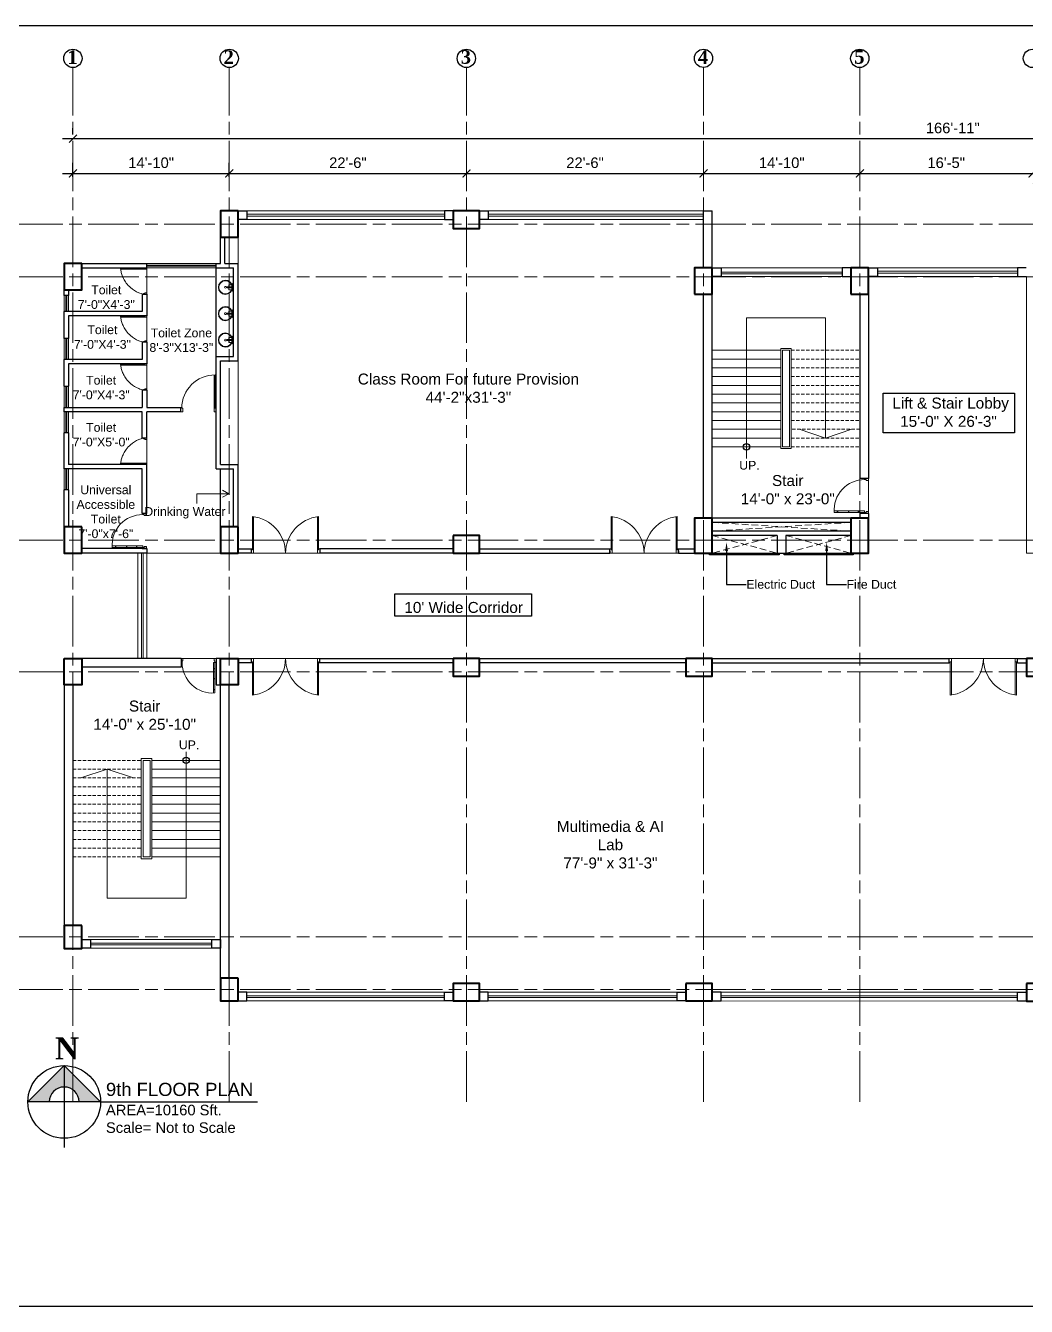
# Model space of a CAD drawing. Header units: inches. Extents: x -12 to 20935469, y -1604 to 24729220.
# Drawn here: x 20931799 to 20932939, y 24703583 to 24705041 of the extents above; entities that cross this region are included whole.
import ezdxf
from ezdxf import colors
from ezdxf.entities.mleader import LeaderData, LeaderLine
from ezdxf.math import Vec2, Vec3

# ---------------------------------------------------------------- set-up
doc = ezdxf.new("R2010")
doc.units = ezdxf.units.IN
doc.header["$LTSCALE"] = 0.03
doc.header["$MEASUREMENT"] = 0
doc.header["$PDMODE"] = 32
doc.header["$PDSIZE"] = 15
doc.linetypes.add('ACAD_ISO08W100', pattern=[36, 24, -3, 6, -3])
doc.linetypes.add('DASHED2', pattern=[0.375, 0.25, -0.125])
for name, color, linetype, lineweight in [('column', 1, 'Continuous', 40), ('Dim Line', 252, 'Continuous', 13), ('Door', 7, 'Continuous', 18), ('Dot', 253, 'Continuous', 0), ('Gas', 21, 'Continuous', 5), ('Glass Line', 252, 'Continuous', 9), ('Grid Line', 252, 'Continuous', 18), ('Hatch', 253, 'Continuous', 15), ('Low Wall', 7, 'Continuous', 30), ('Main Wall', 7, 'Continuous', 30), ('RAIL', 23, 'Continuous', 13), ('STAIR', 46, 'Continuous', 15), ('TOILET FIXTURE', 142, 'Continuous', 5), ('wind.', 150, 'Continuous', 20)]:
    doc.layers.add(name, color=color, linetype=linetype, lineweight=lineweight)
doc.layers.add('TEXT', color=7, linetype='Continuous')
doc.styles.add('2', font='swisscl.ttf')
doc.styles.add('RomanS', font='arial.ttf', dxfattribs={"height": 12})
doc.styles.get("Standard").update_dxf_attribs({"font": 'timesbd.ttf'})
doc.dimstyles.new('Aec_Arch_I', dxfattribs={"dimscale": 96, "dimtxt": 12, "dimasz": 0.09375, "dimexe": 0.125, "dimexo": 0.125, "dimgap": 0.0625, "dimtad": 1, "dimdec": 0, "dimzin": 3, "dimdsep": 46, "dimlunit": 4, "dimtxsty": 'RomanS', "dimblk1": 'ARCHTICK', "dimblk2": 'ARCHTICK', "dimsah": 1, "dimcen": 0.09375, "dimdle": 0.125, "dimadec": 0, "dimazin": 0, "dimtfac": 0.75, "dimtdec": 0, "dimtmove": 2, "dimatfit": 3, "dimldrblk": 'ARCHTICK', "dimfxl": 1, "dimfrac": 1, "dimtolj": 1, "dimtzin": 0, "dimarcsym": 0})

# ---------------------------------------------------------------- blocks, each defined once
blk = doc.blocks.new('_ArchTick')
at = {"color": 0, "linetype": 'ByBlock', "lineweight": 35, "const_width": 0.15}
blk.add_lwpolyline([(-0.5, -0.5), (0.5, 0.5)], dxfattribs=at)
blk = doc.blocks.new('*D14')
at = {"layer": 'Defpoints', "color": 0, "transparency": 16777216}
for p in [(20831126.3, 24724578.2), (20830948.3, 24724562.3), (20831126.3, 24724562.3)]:
    blk.add_point(p, dxfattribs=at)
at = {"layer": 'Dim Line', "color": 0, "lineweight": -2, "transparency": 16777216}
for p, q in [((20830948.3, 24724574.3), (20830948.3, 24724590.2)), ((20831126.3, 24724574.3), (20831126.3, 24724590.2)), ((20830936.3, 24724578.2), (20831138.3, 24724578.2))]:
    blk.add_line(p, q, dxfattribs=at)
at = {"layer": 'Dim Line', "color": 0, "lineweight": -2, "transparency": 16777216, "xscale": 9, "yscale": 9, "zscale": 9, "rotation": 180}
blk.add_blockref('_ArchTick', (20830948.3, 24724578.2), dxfattribs=at)
at = {"layer": 'Dim Line', "color": 0, "lineweight": -2, "transparency": 16777216, "xscale": 9, "yscale": 9, "zscale": 9}
blk.add_blockref('_ArchTick', (20831126.3, 24724578.2), dxfattribs=at)
at = {"layer": 'Dim Line', "color": 0, "transparency": 16777216, "insert": (20831037.3, 24724590.3), "char_height": 12, "attachment_point": 5, "style": 'RomanS'}
blk.add_mtext('\\A1;14\'-10"', dxfattribs=at)
blk = doc.blocks.new('*D7')
at = {"layer": 'Defpoints', "color": 0, "transparency": 16777216}
for p in [(20831396.3, 24724578.2), (20831396.3, 24724578.2), (20831126.3, 24724562.3)]:
    blk.add_point(p, dxfattribs=at)
at = {"layer": 'Dim Line', "color": 0, "lineweight": -2, "transparency": 16777216}
for p, q in [((20831126.3, 24724574.3), (20831126.3, 24724590.2)), ((20831114.3, 24724578.2), (20831408.3, 24724578.2))]:
    blk.add_line(p, q, dxfattribs=at)
at = {"layer": 'Dim Line', "color": 0, "lineweight": -2, "transparency": 16777216, "xscale": 9, "yscale": 9, "zscale": 9, "rotation": 180}
blk.add_blockref('_ArchTick', (20831126.3, 24724578.2), dxfattribs=at)
at = {"layer": 'Dim Line', "color": 0, "lineweight": -2, "transparency": 16777216, "xscale": 9, "yscale": 9, "zscale": 9}
blk.add_blockref('_ArchTick', (20831396.3, 24724578.2), dxfattribs=at)
at = {"layer": 'Dim Line', "color": 0, "transparency": 16777216, "insert": (20831261.3, 24724590.3), "char_height": 12, "attachment_point": 5, "style": 'RomanS'}
blk.add_mtext('\\A1;22\'-6"', dxfattribs=at)
blk = doc.blocks.new('*D8')
at = {"layer": 'Defpoints', "color": 0, "transparency": 16777216}
for p in [(20831396.3, 24724578.2), (20831666.3, 24724578.2), (20831666.3, 24724578.2)]:
    blk.add_point(p, dxfattribs=at)
at = {"layer": 'Dim Line', "color": 0, "lineweight": -2, "transparency": 16777216}
blk.add_line((20831384.3, 24724578.2), (20831678.3, 24724578.2), dxfattribs=at)
at = {"layer": 'Dim Line', "color": 0, "lineweight": -2, "transparency": 16777216, "xscale": 9, "yscale": 9, "zscale": 9, "rotation": 180}
blk.add_blockref('_ArchTick', (20831396.3, 24724578.2), dxfattribs=at)
at = {"layer": 'Dim Line', "color": 0, "lineweight": -2, "transparency": 16777216, "xscale": 9, "yscale": 9, "zscale": 9}
blk.add_blockref('_ArchTick', (20831666.3, 24724578.2), dxfattribs=at)
at = {"layer": 'Dim Line', "color": 0, "transparency": 16777216, "insert": (20831531.3, 24724590.3), "char_height": 12, "attachment_point": 5, "style": 'RomanS'}
blk.add_mtext('\\A1;22\'-6"', dxfattribs=at)
blk = doc.blocks.new('*D9')
at = {"layer": 'Defpoints', "color": 0, "transparency": 16777216}
for p in [(20831666.3, 24724578.2), (20831844.3, 24724578.2), (20831844.3, 24724578.2)]:
    blk.add_point(p, dxfattribs=at)
at = {"layer": 'Dim Line', "color": 0, "lineweight": -2, "transparency": 16777216}
blk.add_line((20831654.3, 24724578.2), (20831856.3, 24724578.2), dxfattribs=at)
at = {"layer": 'Dim Line', "color": 0, "lineweight": -2, "transparency": 16777216, "xscale": 9, "yscale": 9, "zscale": 9, "rotation": 180}
blk.add_blockref('_ArchTick', (20831666.3, 24724578.2), dxfattribs=at)
at = {"layer": 'Dim Line', "color": 0, "lineweight": -2, "transparency": 16777216, "xscale": 9, "yscale": 9, "zscale": 9}
blk.add_blockref('_ArchTick', (20831844.3, 24724578.2), dxfattribs=at)
at = {"layer": 'Dim Line', "color": 0, "transparency": 16777216, "insert": (20831755.3, 24724590.3), "char_height": 12, "attachment_point": 5, "style": 'RomanS'}
blk.add_mtext('\\A1;14\'-10"', dxfattribs=at)
blk = doc.blocks.new('*D21')
at = {"layer": 'Defpoints', "color": 0, "transparency": 16777216}
for p in [(20831844.3, 24724578.2), (20832040.8, 24724578.2), (20832040.8, 24724578.2)]:
    blk.add_point(p, dxfattribs=at)
at = {"layer": 'Dim Line', "color": 0, "lineweight": -2, "transparency": 16777216}
for p, q in [((20831832.3, 24724578.2), (20832052.8, 24724578.2)), ((20831844.3, 24724566.2), (20831844.3, 24724566.2)), ((20832040.8, 24724566.2), (20832040.8, 24724566.2))]:
    blk.add_line(p, q, dxfattribs=at)
at = {"layer": 'Dim Line', "color": 0, "lineweight": -2, "transparency": 16777216, "xscale": 9, "yscale": 9, "zscale": 9, "rotation": 180}
blk.add_blockref('_ArchTick', (20831844.3, 24724578.2), dxfattribs=at)
at = {"layer": 'Dim Line', "color": 0, "lineweight": -2, "transparency": 16777216, "xscale": 9, "yscale": 9, "zscale": 9}
blk.add_blockref('_ArchTick', (20832040.8, 24724578.2), dxfattribs=at)
at = {"layer": 'Dim Line', "color": 0, "transparency": 16777216, "insert": (20831942.5, 24724590.3), "char_height": 12, "attachment_point": 5, "style": 'RomanS'}
blk.add_mtext('\\A1;16\'-5"', dxfattribs=at)
blk = doc.blocks.new('*D22')
at = {"layer": 'Defpoints', "color": 0, "transparency": 16777216}
for p in [(20832040.8, 24724578.2), (20832166.8, 24724578.2), (20832166.8, 24724578.2)]:
    blk.add_point(p, dxfattribs=at)
at = {"layer": 'Dim Line', "color": 0, "lineweight": -2, "transparency": 16777216}
for p, q in [((20832028.8, 24724578.2), (20832178.8, 24724578.2)), ((20832040.8, 24724566.2), (20832040.8, 24724566.2)), ((20832166.8, 24724566.2), (20832166.8, 24724566.2))]:
    blk.add_line(p, q, dxfattribs=at)
at = {"layer": 'Dim Line', "color": 0, "lineweight": -2, "transparency": 16777216, "xscale": 9, "yscale": 9, "zscale": 9, "rotation": 180}
blk.add_blockref('_ArchTick', (20832040.8, 24724578.2), dxfattribs=at)
at = {"layer": 'Dim Line', "color": 0, "lineweight": -2, "transparency": 16777216, "xscale": 9, "yscale": 9, "zscale": 9}
blk.add_blockref('_ArchTick', (20832166.8, 24724578.2), dxfattribs=at)
at = {"layer": 'Dim Line', "color": 0, "transparency": 16777216, "insert": (20832103.8, 24724590.3), "char_height": 12, "attachment_point": 5, "style": 'RomanS'}
blk.add_mtext('\\A1;10\'-6"', dxfattribs=at)
blk = doc.blocks.new('*D13')
at = {"layer": 'Defpoints', "color": 0, "transparency": 16777216}
for p in [(20830948.3, 24724610.7), (20832951.8, 24724617.8), (20832951.8, 24724610.7)]:
    blk.add_point(p, dxfattribs=at)
at = {"layer": 'Dim Line', "color": 0, "lineweight": -2, "transparency": 16777216}
for p, q in [((20830948.3, 24724622.7), (20830948.3, 24724629.8)), ((20832951.8, 24724622.7), (20832951.8, 24724629.8)), ((20830936.3, 24724617.8), (20832963.8, 24724617.8))]:
    blk.add_line(p, q, dxfattribs=at)
at = {"layer": 'Dim Line', "color": 0, "lineweight": -2, "transparency": 16777216, "xscale": 9, "yscale": 9, "zscale": 9, "rotation": 180}
blk.add_blockref('_ArchTick', (20830948.3, 24724617.8), dxfattribs=at)
at = {"layer": 'Dim Line', "color": 0, "lineweight": -2, "transparency": 16777216, "xscale": 9, "yscale": 9, "zscale": 9}
blk.add_blockref('_ArchTick', (20832951.8, 24724617.8), dxfattribs=at)
at = {"layer": 'Dim Line', "color": 0, "transparency": 16777216, "insert": (20831950, 24724629.9), "char_height": 12, "attachment_point": 5, "style": 'RomanS'}
blk.add_mtext('\\A1;166\'-11"', dxfattribs=at)
blk = doc.blocks.new('Door_45')
at = {"layer": 'Door'}
for p, q in [((1.5, 5), (1.5, 44)), ((1.5, 40), (2.2, 40)), ((2.2, 40), (2.2, 39.5)), ((2.2, 39.5), (2.7, 39.5)), ((2.7, 39.5), (2.7, 40)), ((2.7, 40), (3.5, 40)), ((3.5, 44), (3.5, 5)), ((1.5, 25.8), (2.2, 25.8)), ((2.2, 25.8), (2.2, 25.3)), ((2.2, 25.3), (2.7, 25.3)), ((2.7, 25.8), (3.5, 25.8)), ((2.7, 25.3), (2.7, 25.8)), ((0, 0), (0, 5)), ((0, 5), (1.5, 5)), ((1.5, 12.6), (2.2, 12.6)), ((3.5, 5), (1.5, 5)), ((1.5, 5), (1.5, 3)), ((1.5, 3), (2.5, 3)), ((2.2, 12.6), (2.2, 13.1)), ((2.2, 13.1), (2.7, 13.1)), ((2.5, 3), (2.5, 0)), ((2.7, 13.1), (2.7, 12.6)), ((2.7, 12.6), (3.5, 12.6)), ((42.5, 3), (42.5, 0)), ((43.5, 3), (42.5, 3)), ((45, 5), (43.5, 5)), ((43.5, 5), (43.5, 3)), ((45, 0), (45, 5)), ((2.5, 0), (0, 0)), ((42.5, 0), (45, 0))]:
    blk.add_line(p, q, dxfattribs=at)
blk.add_arc((4.7, 5.3), 38.8, 359.6233, 94.6685, dxfattribs=at)
blk = doc.blocks.new('sssss-flat-876')
at = {"layer": 'Door', "linetype": 'Continuous', "ltscale": 3}
blk.add_line((3666.5, 84027.2), (3666.5, 84055.7), dxfattribs=at)
at = {"layer": 'Door', "linetype": 'Continuous', "ltscale": 3, "extrusion": (-7.21527e-09, -3.35624e-18, 1), "elevation": 0}
for points in [[(3666.5, 84057.2), (3666.5, 84055.7), (3668.4, 84055.7), (3668.4, 84056.5), (3670.2, 84056.5), (3670.2, 84057.2)], [(3668.4, 84055.7), (3696.2, 84055.7), (3696.2, 84056.5), (3668.4, 84056.5)]]:
    blk.add_lwpolyline(points, close=True, dxfattribs=at)
at = {"layer": 'Door', "linetype": 'Continuous', "ltscale": 3, "flags": 128}
blk.add_lwpolyline([(3670.2, 84027.2, 0.04096), (3675.5, 84028.9, 0.082496), (3684.9, 84034.8, 0.052187), (3689.7, 84040, 0.043988), (3692.9, 84045, 0.036571), (3694.8, 84049.6, 0.034751), (3695.9, 84054.2, 0.011435), (3696.2, 84055.7)], format="xyb", dxfattribs=at)
at = {"layer": 'Door', "linetype": 'Continuous', "ltscale": 3}
blk.add_lwpolyline([(3666.5, 84027.2), (3666.5, 84028.7), (3668.4, 84028.7), (3668.4, 84027.9), (3670.2, 84027.9), (3670.2, 84027.2)], close=True, dxfattribs=at)
blk = doc.blocks.new('7-flat-72')
at = {"layer": 'Glass Line', "color": 8, "ltscale": 20}
for p, q in [((-64478.7, 376960.5), (-64480.3, 376960.5)), ((-64480.3, 376959.5), (-64480.3, 376960.5)), ((-64480.3, 376959.5), (-64480.3, 376960.5)), ((-64478.7, 376959.5), (-64480.3, 376959.5)), ((-64480.3, 376959.1), (-64480.3, 376959.4)), ((-64478.7, 376959.4), (-64480.3, 376959.4)), ((-64478.7, 376959.1), (-64480.3, 376959.1)), ((-64480.2, 376959.4), (-64480.2, 376959.5)), ((-64480.1, 376959.5), (-64480.1, 376960.5)), ((-64479.9, 376959.5), (-64479.9, 376960.5)), ((-64479.5, 376959.5), (-64479.5, 376960.5)), ((-64479.1, 376959.5), (-64479.1, 376960.5)), ((-64478.9, 376959.5), (-64478.9, 376960.5)), ((-64478.9, 376959.4), (-64478.9, 376959.5)), ((-64478.8, 376959.5), (-64478.8, 376960.5)), ((-64478.7, 376959.5), (-64478.7, 376960.5)), ((-64478.7, 376959.1), (-64478.7, 376959.4)), ((-64475.1, 376959.4), (-64476.9, 376959.4)), ((-64476.9, 376959.1), (-64476.9, 376959.4)), ((-64475.1, 376959.1), (-64476.9, 376959.1)), ((-64476.6, 376959.4), (-64476.6, 376966.6)), ((-64475.5, 376966.6), (-64476.6, 376966.6)), ((-64475.5, 376959.4), (-64475.5, 376966.6)), ((-64475.1, 376959.1), (-64475.1, 376959.4)), ((-64473.3, 376960.5), (-64471.7, 376960.5)), ((-64473.3, 376959.5), (-64473.3, 376960.5)), ((-64473.3, 376959.5), (-64473.3, 376960.5)), ((-64473.3, 376959.5), (-64471.7, 376959.5)), ((-64473.3, 376959.1), (-64473.3, 376959.4)), ((-64473.3, 376959.4), (-64471.7, 376959.4)), ((-64473.3, 376959.1), (-64471.7, 376959.1)), ((-64473.1, 376959.5), (-64473.1, 376960.5)), ((-64473.1, 376959.4), (-64473.1, 376959.5)), ((-64472.9, 376959.5), (-64472.9, 376960.5)), ((-64472.5, 376959.5), (-64472.5, 376960.5)), ((-64472.1, 376959.5), (-64472.1, 376960.5)), ((-64471.9, 376959.5), (-64471.9, 376960.5)), ((-64471.9, 376959.4), (-64471.9, 376959.5)), ((-64471.8, 376959.5), (-64471.8, 376960.5)), ((-64471.7, 376959.5), (-64471.7, 376960.5)), ((-64471.7, 376959.1), (-64471.7, 376959.4))]:
    blk.add_line(p, q, dxfattribs=at)
blk.add_circle((-64476, 376968.4, 0), 1.08, dxfattribs=at)
for radius, start, end in [(8.1, 273.8334, 266.1883), (7.55, 274.115, 265.9068)]:
    blk.add_arc((-64476, 376968.4, 0), radius, start, end, dxfattribs=at)
blk = doc.blocks.new('SFSFSFS-flat-72')
at = {"layer": 'TOILET FIXTURE', "ltscale": 0.2}
blk.add_lwpolyline([(-3918.5, -3608.1), (-3918.5, -3602.7), (-3923.9, -3602.7), (-3923.9, -3608.1)], close=True, dxfattribs=at)
at = {"layer": 'TOILET FIXTURE', "ltscale": 20}
blk.add_blockref('7-flat-72', (60554.8, -380567.2), dxfattribs=at)
blk = doc.blocks.new('$D40')
at = {"layer": 'Door'}
for p, q in [((1, 4), (1, 42)), ((2, 0), (2, 42)), ((1, 5), (0, 5)), ((2, 0), (0, 0)), ((2, 4), (1, 4)), ((39, 4), (38, 4)), ((38, 4), (38, 0)), ((40, 0), (38, 0)), ((40, 5), (39, 5)), ((39, 5), (39, 4))]:
    blk.add_line(p, q, dxfattribs=at)
blk.add_arc((1, 4), 38, 0, 90, dxfattribs=at)
blk = doc.blocks.new('fff')
at = {"layer": 'Grid Line', "color": 252, "linetype": 'ACAD_ISO08W100', "lineweight": 9, "ltscale": 80, "true_color": 0x939598}
for p, q in [((20830948.3, 24723521.1), (20830948.3, 24724698.8)), ((20831126.3, 24723521.1), (20831126.3, 24724698.8)), ((20831396.3, 24723521.1), (20831396.3, 24724698.8)), ((20831666.3, 24723521.1), (20831666.3, 24724698.8)), ((20831844.3, 24723521.1), (20831844.3, 24724698.8)), ((20833096.9, 24724520.6), (20830726.1, 24724520.6)), ((20833096.9, 24724460.6), (20830726.1, 24724460.6)), ((20833096.9, 24724160.7), (20830726.1, 24724160.7)), ((20833096.9, 24724010.7), (20830726.1, 24724010.7)), ((20833096.9, 24723708.7), (20830726.1, 24723708.7)), ((20833096.9, 24723648.8), (20830726.1, 24723648.8))]:
    blk.add_line(p, q, dxfattribs=at)
at = {"layer": 'Dim Line'}
for base, p1, p2, picture, middle in [((20832951.7523, 24724617.8128), (20830948.3088, 24724610.7482), (20832951.7523, 24724610.7482), '*D13', (20831950.0306, 24724629.9397)), ((20831126.3, 24724578.2), (20830948.3, 24724562.3), (20831126.3, 24724562.3), '*D14', (20831037.3, 24724590.3)), ((20831396.3, 24724578.2), (20831126.3, 24724562.3), (20831396.3, 24724578.2), '*D7', (20831261.3, 24724590.3)), ((20831666.3, 24724578.2), (20831396.3, 24724578.2), (20831666.3, 24724578.2), '*D8', (20831531.3, 24724590.3)), ((20831844.3, 24724578.2), (20831666.3, 24724578.2), (20831844.3, 24724578.2), '*D9', (20831755.3, 24724590.3)), ((20832040.7792, 24724578.1666), (20831844.25, 24724578.1666), (20832040.7792, 24724578.1666), '*D21', (20831942.5146, 24724590.2934)), ((20832166.8, 24724578.2), (20832040.8, 24724578.2), (20832166.8, 24724578.2), '*D22', (20832103.8, 24724590.3))]:
    dim = blk.add_linear_dim(base=base, p1=p1, p2=p2, dimstyle='Aec_Arch_I', dxfattribs=at)
    dim.commit()
    dim.dimension.update_dxf_attribs({"geometry": picture, "text_midpoint": middle})

msp = doc.modelspace()

# ---------------------------------------------------------------- hatches: boundary and pattern name
at = {"layer": 'Low Wall'}
h = msp.add_hatch(color=256, dxfattribs=at)
h.paths.add_polyline_path([(20931826.3, 24703815.4), (20931801.9, 24703815.4), (20931843.3, 24703856.8), (20931843.3, 24703832.5, 0.414214)])
h.paths.add_polyline_path([(20931843.3, 24703832.5), (20931843.3, 24703856.8), (20931884.7, 24703815.4), (20931860.4, 24703815.4, 0.414214)])

# ---------------------------------------------------------------- linework, layer by layer
for p, q in [((20932016.2, 24704664.3), (20932016.2, 24704765.2)), ((20932021.2, 24704470.4), (20932021.2, 24704536.4)), ((20931932.2, 24704445.6), (20931937.2, 24704445.6)), ((20932464.6, 24704442.9), (20932464.6, 24704440.4)), ((20932542.6, 24704442.9), (20932542.6, 24704440.4)), ((20932051.2, 24703930.4), (20932051.2, 24703930.4)), ((20932326.2, 24703930.4), (20932326.2, 24703930.4)), ((20932591.2, 24703930.4), (20932591.2, 24703930.4)), ((20931843.3, 24703856.8), (20931843.3, 24703763.5)), ((20931884.7, 24703815.4), (20932063.2, 24703815.4))]:
    msp.add_line(p, q)
for points in [[(20932775.6, 24704622.6), (20932925.2, 24704622.6), (20932925.2, 24704577.4), (20932775.6, 24704577.4)], [(20932578.1, 24704440.4), (20932657.4, 24704440.4), (20932657.4, 24704438.4), (20932578.1, 24704438.4)], [(20932663.1, 24704440.4), (20932741.4, 24704440.4), (20932741.4, 24704438.4), (20932663.1, 24704438.4)], [(20932219.8, 24704394.1), (20932375.3, 24704394.1), (20932375.3, 24704368.8), (20932219.8, 24704368.8)]]:
    msp.add_lwpolyline(points, close=True)
msp.add_lwpolyline([(20931884.7, 24703815.5), (20931801.9, 24703815.4)])
for centre, radius in [((20932620.1, 24704561.4), 3.61), ((20931982.1, 24704204.4), 3.61), ((20931843.3, 24703815.4), 41.4)]:
    msp.add_circle(centre, radius)
at = {"layer": 'column', "lineweight": 40, "ltscale": 20}
for points in [[(20932041.2, 24704830.2), (20932021.2, 24704830.2), (20932021.2, 24704800.2), (20932041.2, 24704800.2)], [(20932286.3, 24704830.2), (20932286.3, 24704810.2), (20932316.3, 24704810.2), (20932316.3, 24704830.2)], [(20931863.2, 24704770.2), (20931843.2, 24704770.2), (20931843.2, 24704740.2), (20931863.2, 24704740.2)], [(20932561.1, 24704735.4), (20932581.1, 24704735.4), (20932581.1, 24704765.4), (20932561.1, 24704765.4)], [(20932739.1, 24704735.4), (20932759.1, 24704735.4), (20932759.1, 24704765.4), (20932739.1, 24704765.4)], [(20931863.2, 24704470.4), (20931843.2, 24704470.4), (20931843.2, 24704440.4), (20931863.2, 24704440.4)], [(20932041.2, 24704470.4), (20932021.2, 24704470.4), (20932021.2, 24704440.4), (20932041.2, 24704440.4)], [(20932561.1, 24704440.4), (20932581.1, 24704440.4), (20932581.1, 24704480.4), (20932561.1, 24704480.4)], [(20932739.1, 24704440.4), (20932759.1, 24704440.4), (20932759.1, 24704480.4), (20932739.1, 24704480.4)], [(20932286.3, 24704460.4), (20932286.3, 24704440.4), (20932316.3, 24704440.4), (20932316.3, 24704460.4)], [(20931843.3, 24704320.4), (20931863.3, 24704320.4), (20931863.3, 24704290.4), (20931843.3, 24704290.4)], [(20932021.3, 24704320.4), (20932041.3, 24704320.4), (20932041.3, 24704290.4), (20932021.3, 24704290.4)], [(20932286.3, 24704320.4), (20932286.3, 24704300.4), (20932316.3, 24704300.4), (20932316.3, 24704320.4)], [(20932551.2, 24704320.4), (20932551.2, 24704300.4), (20932581.2, 24704300.4), (20932581.2, 24704320.4)], [(20932938.8, 24704320.4), (20932938.8, 24704300.4), (20932968.8, 24704300.4), (20932968.8, 24704320.4)], [(20931863.3, 24704016.3), (20931843.3, 24704016.3), (20931843.3, 24703990.3), (20931863.3, 24703990.3)], [(20932041.3, 24703956.4), (20932021.3, 24703956.4), (20932021.3, 24703930.4), (20932041.3, 24703930.4)], [(20932316.3, 24703930.4), (20932316.3, 24703950.4), (20932286.3, 24703950.4), (20932286.3, 24703930.4)], [(20932551.2, 24703950.4), (20932551.2, 24703930.4), (20932581.2, 24703930.4), (20932581.2, 24703950.4)], [(20932938.8, 24703950.3), (20932938.8, 24703930.3), (20932968.8, 24703930.3), (20932968.8, 24703950.3)]]:
    msp.add_lwpolyline(points, close=True, dxfattribs=at)
at = {"layer": 'Defpoints'}
msp.add_lwpolyline([(20931598.7, 24705041.1), (20934037.5, 24705041.1), (20934037.5, 24703582.6), (20931598.7, 24703582.6)], close=True, dxfattribs=at)
at = {"layer": 'Door'}
for p, q in [((20932057.6, 24704444.1), (20932057.6, 24704482)), ((20932058.9, 24704440.4), (20932058.9, 24704482)), ((20932131.7, 24704440.4), (20932131.7, 24704482)), ((20932133, 24704444.1), (20932133, 24704482)), ((20932465.9, 24704444.1), (20932465.9, 24704482)), ((20932467.2, 24704440.4), (20932467.2, 24704482)), ((20932540, 24704440.4), (20932540, 24704482)), ((20932541.3, 24704444.1), (20932541.3, 24704482)), ((20932057.6, 24704445.4), (20932056.3, 24704445.4)), ((20932058.9, 24704440.4), (20932056.3, 24704440.4)), ((20932058.9, 24704444.1), (20932057.6, 24704444.1)), ((20932131.7, 24704444.1), (20932133, 24704444.1)), ((20932131.7, 24704440.4), (20932134.3, 24704440.4)), ((20932133, 24704445.4), (20932134.3, 24704445.4)), ((20932465.9, 24704445.4), (20932464.6, 24704445.4)), ((20932467.2, 24704440.4), (20932464.6, 24704440.4)), ((20932467.2, 24704444.1), (20932465.9, 24704444.1)), ((20932540, 24704444.1), (20932541.3, 24704444.1)), ((20932540, 24704440.4), (20932542.6, 24704440.4)), ((20932541.3, 24704445.4), (20932542.6, 24704445.4)), ((20932058.9, 24704320.4), (20932056.3, 24704320.4)), ((20932057.6, 24704315.4), (20932056.3, 24704315.4)), ((20932057.6, 24704316.7), (20932057.6, 24704278.8)), ((20932058.9, 24704316.7), (20932057.6, 24704316.7)), ((20932058.9, 24704320.4), (20932058.9, 24704278.8)), ((20932131.7, 24704320.4), (20932131.7, 24704278.8)), ((20932131.7, 24704320.4), (20932134.3, 24704320.4)), ((20932131.7, 24704316.7), (20932133, 24704316.7)), ((20932133, 24704316.7), (20932133, 24704278.8)), ((20932133, 24704315.4), (20932134.3, 24704315.4)), ((20932853.4, 24704320.4), (20932850.8, 24704320.4)), ((20932852.1, 24704315.4), (20932850.8, 24704315.4)), ((20932852.1, 24704316.7), (20932852.1, 24704278.8)), ((20932853.4, 24704316.7), (20932852.1, 24704316.7)), ((20932853.4, 24704320.4), (20932853.4, 24704278.8)), ((20932926.2, 24704320.4), (20932926.2, 24704278.8)), ((20932926.2, 24704320.4), (20932928.8, 24704320.4)), ((20932926.2, 24704316.7), (20932927.5, 24704316.7)), ((20932927.5, 24704316.7), (20932927.5, 24704278.8)), ((20932927.5, 24704315.4), (20932928.8, 24704315.4))]:
    msp.add_line(p, q, dxfattribs=at)
for centre, start, end in [((20932053, 24704440), 0.5906, 83.7783), ((20932137.6, 24704440), 96.2217, 179.4094), ((20932461.3, 24704440), 0.5906, 83.7783), ((20932545.8, 24704440), 96.2217, 179.4094), ((20932053, 24704320.8), 276.2217, 359.4094), ((20932137.6, 24704320.8), 180.5906, 263.7783), ((20932847.5, 24704320.8), 276.2217, 359.4094), ((20932932.1, 24704320.8), 180.5906, 263.7783)]:
    msp.add_arc(centre, 42.3, start, end, dxfattribs=at)
at = {"layer": 'Dot', "linetype": 'DASHED2', "lineweight": 0, "ltscale": 1000}
for p, q in [((20932581.1, 24704475.4), (20932739.1, 24704465.4)), ((20932739.1, 24704475.4), (20932581.1, 24704465.4)), ((20932655.1, 24704460.4), (20932581.1, 24704440.4)), ((20932581.1, 24704460.4), (20932655.1, 24704440.4)), ((20932665.1, 24704460.4), (20932739.1, 24704440.4)), ((20932739.1, 24704460.4), (20932665.1, 24704440.4))]:
    msp.add_line(p, q, dxfattribs=at)
at = {"layer": 'Gas', "color": 0, "lineweight": 5}
for points in [[(20932671.1, 24704559.4), (20932659.1, 24704559.4), (20932659.1, 24704673.4), (20932671.1, 24704673.4)], [(20932669.1, 24704561.4), (20932661.1, 24704561.4), (20932661.1, 24704671.4), (20932669.1, 24704671.4)], [(20931943.1, 24704206.4), (20931931.1, 24704206.4), (20931931.1, 24704092.4), (20931943.1, 24704092.4)], [(20931941.1, 24704204.4), (20931933.1, 24704204.4), (20931933.1, 24704094.4), (20931941.1, 24704094.4)]]:
    msp.add_lwpolyline(points, close=True, dxfattribs=at)
at = {"layer": 'Hatch', "lineweight": 5}
for p, q in [((20932041.2, 24704770.2), (20932041.2, 24704800.2)), ((20932041.2, 24704541.4), (20932041.2, 24704659.3))]:
    msp.add_line(p, q, dxfattribs=at)
at = {"layer": 'Hatch', "lineweight": 0}
msp.add_lwpolyline([(20933772.8, 24704320.4), (20933772.7, 24704440.5), (20933688.7, 24704440.4), (20932938.8, 24704440.4), (20932938.8, 24704755.4), (20932759.1, 24704755.2), (20932759.1, 24704440.4), (20931937.2, 24704440.5), (20931937.2, 24704320.5)], close=True, dxfattribs=at)
at = {"layer": 'Low Wall', "color": 0}
msp.add_lwpolyline([(20931801.9, 24703815.4), (20931843.3, 24703856.8), (20931884.7, 24703815.4)], dxfattribs=at)
at = {"layer": 'Low Wall'}
msp.add_arc((20931843.3, 24703815.4), 17, 0, 180, dxfattribs=at)
at = {"layer": 'Main Wall', "lineweight": 30}
for p, q in [((20932571.1, 24704830.3), (20932581.1, 24704830.3)), ((20932571.1, 24704765.4), (20932571.1, 24704830.3)), ((20932581.1, 24704765.4), (20932581.1, 24704830.3)), ((20932021.2, 24704770.2), (20932021.2, 24704800.2)), ((20932026.2, 24704770.2), (20932026.2, 24704800.2)), ((20932571.1, 24704784.3), (20932571.2, 24704784.3)), ((20932571.1, 24704778.3), (20932571.2, 24704778.3)), ((20931863.2, 24704770.2), (20931937.2, 24704770.2)), ((20931863.2, 24704765.2), (20931937.2, 24704765.2)), ((20931937.2, 24704765.2), (20931937.2, 24704770.2)), ((20932016.2, 24704770.2), (20932021.2, 24704770.2)), ((20932016.2, 24704765.2), (20932016.2, 24704770.2)), ((20932016.2, 24704765.2), (20932036.2, 24704765.2)), ((20932026.2, 24704770.2), (20932041.2, 24704770.2)), ((20932036.2, 24704664.3), (20932036.2, 24704765.2)), ((20932041.2, 24704659.3), (20932041.2, 24704770.2)), ((20932581.1, 24704480.4), (20932581.1, 24704755.4)), ((20931843.2, 24704733.6), (20931843.2, 24704740.2)), ((20931932.2, 24704735.2), (20931937.2, 24704735.2)), ((20931932.2, 24704735.2), (20931932.2, 24704715.6)), ((20932571.1, 24704480.4), (20932571.1, 24704735.4)), ((20932749.1, 24704735.4), (20932749.1, 24704525.4)), ((20932759.1, 24704735.4), (20932759.1, 24704525.4)), ((20931932.2, 24704715.6), (20931843.2, 24704715.6)), ((20931843.2, 24704685), (20931843.2, 24704715.6)), ((20931937.2, 24704710.6), (20931848.2, 24704710.6)), ((20931932.2, 24704680.6), (20931932.2, 24704661)), ((20931937.2, 24704680.6), (20931932.2, 24704680.6)), ((20931932.2, 24704661), (20931843.2, 24704661)), ((20931843.2, 24704630.4), (20931843.2, 24704661)), ((20932016.2, 24704606.4), (20932016.2, 24704664.3)), ((20932016.2, 24704664.3), (20932036.2, 24704664.3)), ((20932021.2, 24704541.4), (20932021.2, 24704659.3)), ((20932021.2, 24704659.3), (20932041.2, 24704659.3)), ((20931937.2, 24704656), (20931848.2, 24704656)), ((20931848.2, 24704656), (20931848.2, 24704630.4)), ((20931843.2, 24704630.4), (20931848.2, 24704630.4)), ((20931937.2, 24704626), (20931932.2, 24704626)), ((20931843.2, 24704606.4), (20931932.2, 24704606.4)), ((20931843.2, 24704601.4), (20931843.2, 24704606.4)), ((20931932.2, 24704601.4), (20931843.2, 24704601.4)), ((20931932.2, 24704571.4), (20931932.2, 24704601.4)), ((20931937.2, 24704571.4), (20931937.2, 24704601.4)), ((20931976.2, 24704601.4), (20931937.2, 24704601.4)), ((20931976.2, 24704601.4), (20931976.2, 24704606.4)), ((20932016.2, 24704536.4), (20932016.2, 24704606.4)), ((20931848.2, 24704577.4), (20931843.2, 24704577.4)), ((20931843.2, 24704536.4), (20931843.2, 24704577.4)), ((20931848.2, 24704577.4), (20931848.2, 24704541.4)), ((20931937.2, 24704571.4), (20931932.2, 24704571.4)), ((20931937.2, 24704541.4), (20931848.2, 24704541.4)), ((20931937.2, 24704485.6), (20931937.2, 24704541.4)), ((20932021.2, 24704541.4), (20932041.2, 24704541.4)), ((20932041.2, 24704470.4), (20932041.2, 24704541.4)), ((20931932.2, 24704536.4), (20931843.2, 24704536.4)), ((20931932.2, 24704485.6), (20931932.2, 24704536.4)), ((20932016.2, 24704536.4), (20932036.2, 24704536.4)), ((20932036.2, 24704470.4), (20932036.2, 24704536.4)), ((20931843.2, 24704470.4), (20931843.2, 24704512.4)), ((20931848.2, 24704512.4), (20931843.2, 24704512.4)), ((20931848.2, 24704512.4), (20931848.2, 24704470.4)), ((20932759.1, 24704525.4), (20932749.1, 24704525.4)), ((20931937.2, 24704485.6), (20931932.2, 24704485.6)), ((20932749.1, 24704485.4), (20932749.1, 24704480.4)), ((20932759.1, 24704485.4), (20932749.1, 24704485.4)), ((20932759.1, 24704485.4), (20932759.1, 24704480.4)), ((20932739.1, 24704480.4), (20932581.1, 24704480.4)), ((20932739.1, 24704475.4), (20932581.1, 24704475.4)), ((20932739.1, 24704465.4), (20932581.1, 24704465.4)), ((20932655.1, 24704460.4), (20932581.1, 24704460.4)), ((20932655.1, 24704460.4), (20932655.1, 24704440.4)), ((20932739.1, 24704460.4), (20932665.1, 24704460.4)), ((20932665.1, 24704460.4), (20932665.1, 24704440.4)), ((20931937.2, 24704445.6), (20931863.2, 24704445.6)), ((20931937.2, 24704440.5), (20931863.2, 24704440.5)), ((20931937.2, 24704445.6), (20931937.2, 24704440.5)), ((20932041.3, 24704445.4), (20932056.3, 24704445.4)), ((20932056.3, 24704440.4), (20932041.3, 24704440.4)), ((20932056.3, 24704445.4), (20932056.3, 24704440.4)), ((20932286.3, 24704445.4), (20932134.3, 24704445.4)), ((20932134.3, 24704445.4), (20932134.3, 24704440.4)), ((20932286.3, 24704440.4), (20932134.3, 24704440.4)), ((20932316.3, 24704445.4), (20932464.6, 24704445.4)), ((20932316.3, 24704440.4), (20932464.6, 24704440.4)), ((20932464.6, 24704440.4), (20932464.6, 24704445.4)), ((20932542.6, 24704440.4), (20932542.6, 24704445.4)), ((20932542.6, 24704445.4), (20932561.1, 24704445.4)), ((20932542.6, 24704440.4), (20932561.1, 24704440.4)), ((20932655.1, 24704440.4), (20932665.1, 24704440.4)), ((20931976.3, 24704320.4), (20931863.3, 24704320.4)), ((20931976.3, 24704310.4), (20931863.3, 24704310.4)), ((20931976.3, 24704320.4), (20931976.3, 24704310.4)), ((20932021.3, 24704320.4), (20932016.3, 24704320.4)), ((20932016.3, 24704320.4), (20932016.3, 24704290.4)), ((20932031.3, 24704320.4), (20932021.3, 24704320.4)), ((20932041.3, 24704320.4), (20932056.3, 24704320.4)), ((20932056.3, 24704315.4), (20932041.3, 24704315.4)), ((20932056.3, 24704320.4), (20932056.3, 24704315.4)), ((20932134.3, 24704320.4), (20932286.3, 24704320.4)), ((20932134.3, 24704315.4), (20932134.3, 24704320.4)), ((20932286.3, 24704315.4), (20932134.3, 24704315.4)), ((20932316.3, 24704320.4), (20932551.2, 24704320.4)), ((20932551.2, 24704315.4), (20932316.3, 24704315.4)), ((20932581.2, 24704320.4), (20932850.8, 24704320.4)), ((20932581.3, 24704315.4), (20932850.8, 24704315.4)), ((20932850.8, 24704315.4), (20932850.8, 24704320.4)), ((20932928.8, 24704320.4), (20932938.8, 24704320.4)), ((20932928.8, 24704315.4), (20932928.8, 24704320.4)), ((20932928.8, 24704315.4), (20932938.8, 24704315.4)), ((20931843.3, 24704290.4), (20931843.3, 24704016.3)), ((20931853.3, 24704290.4), (20931853.3, 24704016.3)), ((20932016.3, 24704290.4), (20932021.3, 24704290.4)), ((20932021.3, 24703956.4), (20932021.3, 24704290.4)), ((20932031.3, 24703956.4), (20932031.3, 24704290.4))]:
    msp.add_line(p, q, dxfattribs=at)
for points in [[(20932041.2, 24704830.2), (20932051.2, 24704830.2), (20932051.2, 24704820.2), (20932041.2, 24704820.2)], [(20932286.2, 24704830.3), (20932276.2, 24704830.3), (20932276.2, 24704820.2), (20932286.2, 24704820.2)], [(20932316.2, 24704830.3), (20932326.2, 24704830.3), (20932326.2, 24704820.2), (20932316.2, 24704820.2)], [(20932581.2, 24704765.4), (20932591.2, 24704765.4), (20932591.2, 24704755.4), (20932581.2, 24704755.4)], [(20932739.1, 24704765.4), (20932729.1, 24704765.4), (20932729.1, 24704755.4), (20932739.1, 24704755.4)], [(20932759.1, 24704765.4), (20932769.1, 24704765.4), (20932769.1, 24704755.4), (20932759.1, 24704755.4)], [(20932938.7, 24704765.4), (20932928.7, 24704765.4), (20932928.7, 24704755.4), (20932938.7, 24704755.4)], [(20931848.2, 24704733.6), (20931843.2, 24704733.6)], [(20931848.2, 24704740.2), (20931848.2, 24704733.6)], [(20931937.2, 24704735.2), (20931937.2, 24704710.6)], [(20931848.2, 24704710.6), (20931848.2, 24704685)], [(20931848.2, 24704685), (20931843.2, 24704685)], [(20931937.2, 24704680.6), (20931937.2, 24704656)], [(20931932.2, 24704626), (20931932.2, 24704606.4)], [(20931937.2, 24704626), (20931937.2, 24704606.4)], [(20931937.2, 24704606.4), (20931976.2, 24704606.4)], [(20932041.2, 24703930.4), (20932051.2, 24703930.4), (20932051.2, 24703940.4), (20932041.2, 24703940.4)], [(20932286.2, 24703930.4), (20932276.2, 24703930.4), (20932276.2, 24703940.4), (20932286.2, 24703940.4)], [(20932316.2, 24703930.4), (20932326.2, 24703930.4), (20932326.2, 24703940.4), (20932316.2, 24703940.4)], [(20932551.2, 24703930.4), (20932541.2, 24703930.4), (20932541.2, 24703940.4), (20932551.2, 24703940.4)], [(20932581.2, 24703930.4), (20932591.2, 24703930.4), (20932591.2, 24703940.4), (20932581.2, 24703940.4)], [(20932938.8, 24703930.3), (20932928.8, 24703930.3), (20932928.8, 24703940.4), (20932938.8, 24703940.4)]]:
    msp.add_lwpolyline(points, dxfattribs=at)
at = {"layer": 'Main Wall'}
for points in [[(20931863.3, 24704000.3), (20931873.3, 24704000.3), (20931873.3, 24703990.4), (20931863.3, 24703990.4)], [(20932011.3, 24704000.3), (20932021.3, 24704000.3), (20932021.3, 24703990.4), (20932011.3, 24703990.4)]]:
    msp.add_lwpolyline(points, close=True, dxfattribs=at)
at = {"layer": 'RAIL', "lineweight": 9}
for p, q in [((20932620.1, 24704548.3), (20932620.1, 24704708.4)), ((20932620.1, 24704708.4), (20932710.1, 24704708.4)), ((20932710.1, 24704708.4), (20932710.1, 24704571.4)), ((20932680.1, 24704581.4), (20932710.1, 24704571.4)), ((20932710.1, 24704571.4), (20932740.1, 24704581.4)), ((20931982.1, 24704214.1), (20931982.1, 24704047.4)), ((20931892.1, 24704194.4), (20931862.1, 24704184.4)), ((20931892.1, 24704047.4), (20931892.1, 24704194.4)), ((20931922.1, 24704184.4), (20931892.1, 24704194.4)), ((20932021.1, 24704184.4), (20931943.1, 24704184.4)), ((20931982.1, 24704047.4), (20931892.1, 24704047.4))]:
    msp.add_line(p, q, dxfattribs=at)
at = {"layer": 'STAIR', "color": 32, "lineweight": 5}
for p, q in [((20932581.1, 24704671.4), (20932659.1, 24704671.4)), ((20932581.1, 24704661.4), (20932659.1, 24704661.4)), ((20932581.1, 24704651.4), (20932659.1, 24704651.4)), ((20932581.1, 24704641.4), (20932659.1, 24704641.4)), ((20932581.1, 24704631.4), (20932659.1, 24704631.4)), ((20932581.1, 24704621.4), (20932659.1, 24704621.4)), ((20932581.1, 24704611.4), (20932659.1, 24704611.4)), ((20932581.1, 24704601.4), (20932659.1, 24704601.4)), ((20932581.1, 24704591.4), (20932659.1, 24704591.4)), ((20932581.1, 24704581.4), (20932659.1, 24704581.4)), ((20932581.1, 24704571.4), (20932659.1, 24704571.4)), ((20932581.1, 24704561.4), (20932659.1, 24704561.4)), ((20931943.1, 24704204.4), (20932021.1, 24704204.4)), ((20931943.1, 24704194.4), (20932021.1, 24704194.4)), ((20931961.1, 24704184.4), (20932021.1, 24704184.4)), ((20931943.1, 24704174.4), (20932021.1, 24704174.4)), ((20931943.1, 24704164.4), (20932021.1, 24704164.4)), ((20931943.1, 24704154.4), (20932021.1, 24704154.4)), ((20931943.1, 24704144.4), (20932021.1, 24704144.4)), ((20931943.1, 24704134.4), (20932021.1, 24704134.4)), ((20931943.1, 24704124.4), (20932021.1, 24704124.4)), ((20931943.1, 24704114.4), (20932021.1, 24704114.4)), ((20931943.1, 24704104.4), (20932021.1, 24704104.4)), ((20931943.1, 24704094.4), (20932021.1, 24704094.4))]:
    msp.add_line(p, q, dxfattribs=at)
at = {"layer": 'STAIR', "color": 32, "linetype": 'DASHED2', "lineweight": 5, "ltscale": 500}
for p, q in [((20932671.1, 24704671.4), (20932749.1, 24704671.4)), ((20932671.1, 24704661.4), (20932749.1, 24704661.4)), ((20932671.1, 24704651.4), (20932749.1, 24704651.4)), ((20932671.1, 24704641.4), (20932749.1, 24704641.4)), ((20932671.1, 24704631.4), (20932749.1, 24704631.4)), ((20932671.1, 24704621.4), (20932749.1, 24704621.4)), ((20932671.1, 24704611.4), (20932749.1, 24704611.4)), ((20932671.1, 24704601.4), (20932749.1, 24704601.4)), ((20932671.1, 24704591.4), (20932749.1, 24704591.4)), ((20932749.1, 24704581.4), (20932671.1, 24704581.4)), ((20932671.1, 24704571.4), (20932749.1, 24704571.4)), ((20932689.1, 24704581.4), (20932749.1, 24704581.4)), ((20932671.1, 24704561.4), (20932749.1, 24704561.4)), ((20931853.2, 24704204.4), (20931931.1, 24704204.4)), ((20931853.2, 24704194.4), (20931931.1, 24704194.4)), ((20931853.2, 24704184.4), (20931931.1, 24704184.4)), ((20931853.2, 24704174.4), (20931931.1, 24704174.4)), ((20931853.2, 24704164.4), (20931931.1, 24704164.4)), ((20931853.2, 24704154.4), (20931931.1, 24704154.4)), ((20931853.2, 24704144.4), (20931931.1, 24704144.4)), ((20931853.2, 24704134.4), (20931931.1, 24704134.4)), ((20931853.2, 24704124.4), (20931931.1, 24704124.4)), ((20931853.2, 24704114.4), (20931931.1, 24704114.4)), ((20931853.2, 24704104.4), (20931931.1, 24704104.4)), ((20931853.2, 24704094.4), (20931931.1, 24704094.4))]:
    msp.add_line(p, q, dxfattribs=at)
at = {"layer": 'STAIR', "color": 253, "lineweight": 5}
for p, q in [((20932030.8, 24704508.1), (20932023.5, 24704512.1)), ((20932030.8, 24704508.1), (20931994.5, 24704508.1)), ((20931994.5, 24704508.1), (20931994.5, 24704496.9)), ((20932030.8, 24704508.1), (20932023.5, 24704504.1))]:
    msp.add_line(p, q, dxfattribs=at)
at = {"layer": 'TEXT'}
for centre in [(20931853.2, 24705003.8), (20932031.2, 24705003.8), (20932301.2, 24705003.8), (20932571.2, 24705003.9), (20932749.1, 24705003.8), (20932945.7, 24705003.8)]:
    msp.add_circle(centre, 10.4, dxfattribs=at)
at = {"layer": 'wind.'}
for p, q in [((20932276.2, 24704830.3), (20932051.2, 24704830.3)), ((20932051.2, 24704826.3), (20932276.2, 24704826.3)), ((20932051.2, 24704824.3), (20932276.2, 24704824.3)), ((20932051.2, 24704820.2), (20932276.2, 24704820.3)), ((20932326.2, 24704830.3), (20932571.2, 24704830.2)), ((20932326.2, 24704826.3), (20932571.2, 24704826.3)), ((20932326.2, 24704824.3), (20932571.2, 24704824.3)), ((20932326.2, 24704820.3), (20932571.2, 24704820.2)), ((20931937.2, 24704770.2), (20932016.2, 24704770.2)), ((20931937.2, 24704768.2), (20932016.2, 24704768.2)), ((20931937.2, 24704767.2), (20932016.2, 24704767.2)), ((20931937.2, 24704765.2), (20932016.2, 24704765.2)), ((20932591.2, 24704765.4), (20932729.1, 24704765.4)), ((20932591.2, 24704760.4), (20932729.1, 24704760.4)), ((20932591.2, 24704758.4), (20932729.1, 24704758.4)), ((20932591.2, 24704755.4), (20932729.1, 24704755.4)), ((20931843.2, 24704733.6), (20931843.2, 24704715.6)), ((20931845.2, 24704733.6), (20931845.2, 24704715.6)), ((20931846.2, 24704733.6), (20931846.2, 24704715.6)), ((20931848.2, 24704733.6), (20931848.2, 24704715.6)), ((20931843.2, 24704685), (20931843.2, 24704661)), ((20931845.2, 24704685), (20931845.2, 24704661)), ((20931846.2, 24704685), (20931846.2, 24704661)), ((20931848.2, 24704685), (20931848.2, 24704661)), ((20931843.2, 24704606.4), (20931843.2, 24704630.4)), ((20931845.2, 24704606.4), (20931845.2, 24704630.4)), ((20931846.2, 24704606.4), (20931846.2, 24704630.4)), ((20931848.2, 24704606.4), (20931848.2, 24704630.4)), ((20931843.2, 24704577.4), (20931843.2, 24704601.4)), ((20931845.2, 24704577.4), (20931845.2, 24704601.4)), ((20931846.2, 24704577.4), (20931846.2, 24704601.4)), ((20931848.2, 24704577.4), (20931848.2, 24704601.4)), ((20931927.2, 24704320.4), (20931927.2, 24704440.5)), ((20931931.2, 24704320.4), (20931931.2, 24704440.5)), ((20931933.2, 24704320.4), (20931933.2, 24704440.5)), ((20931937.2, 24704320.4), (20931937.2, 24704440.5))]:
    msp.add_line(p, q, dxfattribs=at)
at = {"layer": 'wind.', "lineweight": 5}
for p, q in [((20932769.1, 24704765.4), (20932928.7, 24704765.4)), ((20932769.1, 24704761.4), (20932928.7, 24704761.4)), ((20932769.1, 24704759.4), (20932928.7, 24704759.4)), ((20932769.1, 24704755.4), (20932938.7, 24704755.4)), ((20931843.2, 24704512.4), (20931843.2, 24704536.4)), ((20931845.2, 24704512.4), (20931845.2, 24704536.4)), ((20931846.2, 24704512.4), (20931846.2, 24704536.4)), ((20931848.2, 24704512.4), (20931848.2, 24704536.4)), ((20931868.3, 24704000.3), (20932016.3, 24704000.3)), ((20931868.3, 24703990.4), (20932016.3, 24703990.4)), ((20931873.3, 24703996.3), (20932011.3, 24703996.3)), ((20931873.3, 24703994.3), (20932011.3, 24703994.3)), ((20932276.2, 24703940.4), (20932051.2, 24703940.4)), ((20932276.2, 24703936.4), (20932051.2, 24703936.4)), ((20932276.2, 24703934.4), (20932051.2, 24703934.4)), ((20932276.2, 24703930.4), (20932051.2, 24703930.4)), ((20932286.2, 24703934.4), (20932286.2, 24703934.4)), ((20932541.2, 24703940.4), (20932326.2, 24703940.4)), ((20932541.2, 24703936.4), (20932326.2, 24703936.4)), ((20932541.2, 24703934.4), (20932326.2, 24703934.4)), ((20932541.2, 24703930.4), (20932326.2, 24703930.4)), ((20932928.8, 24703940.4), (20932591.2, 24703940.4)), ((20932928.8, 24703936.4), (20932591.2, 24703936.4)), ((20932928.8, 24703934.4), (20932591.2, 24703934.4)), ((20932928.8, 24703930.3), (20932591.2, 24703930.4))]:
    msp.add_line(p, q, dxfattribs=at)

# ---------------------------------------------------------------- block references
msp.add_blockref('fff', (100905, -19705.4))
at = {"layer": 'Door', "ltscale": 20, "xscale": -1}
for p in [(20935603.7, 24620708), (20935603.7, 24620653.4), (20935603.7, 24620598.8)]:
    msp.add_blockref('sssss-flat-876', p, dxfattribs=at)
at = {"layer": 'Door', "xscale": -1}
msp.add_blockref('$D40', (20932016.2, 24704601.4), dxfattribs=at)
at = {"layer": 'Door', "ltscale": 20, "rotation": 180}
msp.add_blockref('sssss-flat-876', (20935603.7, 24788598.6), dxfattribs=at)
at = {"layer": 'Door', "color": 250, "ltscale": 20, "xscale": 0.8888888888759539, "yscale": 0.8888888888759539, "zscale": 0.8888888888759539}
for p, rotation in [((20932759.1, 24704485.4), 90.00000000000001), ((20931937.1, 24704445.6), 90.00000000000001), ((20932016.3, 24704320.3), 180)]:
    msp.add_blockref('Door_45', p, dxfattribs=dict(at, rotation=rotation))
at = {"layer": 'TOILET FIXTURE', "ltscale": 20, "rotation": 90.00000000000001}
for p in [(20928428.1, 24708664.3), (20928428.1, 24708634.3), (20928428.1, 24708604.3)]:
    msp.add_blockref('SFSFSFS-flat-72', p, dxfattribs=at)

# ---------------------------------------------------------------- texts
msp.add_text('N', height=25.2).set_placement((20931832.7, 24703863.8))
at = {"layer": 'TEXT', "char_height": 15.44, "width": 227.458, "attachment_point": 8, "rotation": 0}
for s, insert in [('\\A1;1', (20931852.7, 24704997.5)), ('\\A1;2', (20932030.6, 24704997.5)), ('\\A1;3', (20932300.6, 24704997.5)), ('\\A1;4', (20932570.6, 24704997.6)), ('\\A1;5', (20932748.6, 24704997.5))]:
    msp.add_mtext(s, dxfattribs=dict(at, insert=insert))
at = {"layer": 'TEXT', "color": 30, "lineweight": 5, "ltscale": 20, "attachment_point": 2, "style": '2'}
for s, width, gutter_width, insert, char_height in [('{\\fArial|b0|i0|c0|p34;\\C0;Toilet \\P7\'-0"X4\'-3"}', 104.76, 0.5, (20931891.2, 24704745.2), 10), ('{\\fArial|b0|i0|c0|p34;\\C0;Toilet \\P7\'-0"X4\'-3"}', 104.76, 0.5, (20931886.8, 24704699.8), 10), ('{\\fArial|b0|i0|c0|p34;\\C0;Toilet Zone\\P8\'-3"X13\'-3"}', 104.76, 0.5, (20931976.7, 24704696.2), 10), ('\\pxsm1;{\\fArial|b0|i0|c0|p34;\\C0;Class Room For future Provision\\P44\'-2"x31\'-3"}', 289.483, 0.5, (20932303.5, 24704644.9), 12.476), ('\\pxsm1,qc;{\\fArial|b0|i0|c0|p34;\\C0; Lift & Stair Lobby\\P15\'-0" X 26\'-3" }', 146.388, 0.75, (20932850.1, 24704617.5), 12.476), ('{\\fArial|b0|i0|c0|p34;\\C0;UP.}', 104.76, 0.5, (20932623.5, 24704545.5), 10), ('\\pxsm1;{\\fArial|b0|i0|c0|p34;\\C0;Stair\\P14\'-0" x 23\'-0"  }', 114.807, 0.282, (20932667.1, 24704529.3), 12.476), ('{\\fArial|b0|i0|c0|p34;\\C0;Universal Accessible Toilet\\P7\'-0"x7\'-6"}', 89.095, 0.35, (20931890.7, 24704517.5), 10), ('\\pxsm1;{\\fArial|b0|i0|c0|p34;\\C0;Drinking Water }', 88.563, 0.282, (20931980.7, 24704492.8), 10), ("\\pxsm1,qc;{\\fArial|b0|i0|c0|p34;\\C0;10' Wide Corridor}", 227.89, 0.75, (20932298.1, 24704384.8), 12.476), ('\\pxsm1;{\\fArial|b0|i0|c0|p34;\\C0;Stair\\P14\'-0" x 25\'-10"  }', 143.783, 0.282, (20931934.9, 24704272.5), 12.476), ('{\\fArial|b0|i0|c0|p34;\\C0;UP.}', 104.76, 0.5, (20931985.5, 24704227.1), 10), ('\\pxsm1;{\\fArial|b0|i0|c0|p34;\\C0;Multimedia & AI \\PLab\\P77\'-9" x 31\'-3" }', 269.435, 0.75, (20932465.2, 24704135.4), 12.476), ('\\A1;\\pxql;{\\fArial|b0|i0|c0|p34;\\C0;9th FLOOR PLAN \\P\\H0.8x;AREA=10160 Sft.\\PScale= Not to Scale}', 640.124, 0.5, (20932210.9, 24703837.2), 15)]:
    msp.add_mtext_dynamic_manual_height_columns(s, width=width, gutter_width=gutter_width, heights=[0], dxfattribs=dict(at, insert=insert, char_height=char_height))
at = {"layer": 'wind.', "char_height": 10, "attachment_point": 2, "style": '2'}
for s, insert in [('{\\fArial|b0|i0|c0|p34;\\C0;Toilet \\P7\'-0"X4\'-3"}', (20931885.4, 24704642.3)), ('{\\fArial|b0|i0|c0|p34;\\C0;Toilet \\P7\'-0"X5\'-0"}', (20931885.4, 24704588.6))]:
    msp.add_mtext_dynamic_manual_height_columns(s, width=104.76, gutter_width=0.5, heights=[0], dxfattribs=dict(at, insert=insert))

# ---------------------------------------------------------------- leaders
at = {"layer": 'TEXT', "lineweight": 5, "ltscale": 20}
ml = msp.add_multileader_mtext('Standard', dxfattribs=at)
ml.set_content('{\\fArial|b0|i0|c0|p34;Electric Duct}', color=256)
ml.set_leader_properties()
ml.build(insert=Vec2(0, 0))
ml.multileader.update_dxf_attribs({"text_right_attachment_type": 6, "dogleg_length": 0.36, "arrow_head_size": 10})
ctx = ml.context
ctx.base_point, ctx.char_height, ctx.arrow_head_size, ctx.landing_gap_size, ctx.plane_origin = Vec3(20932619.9, 24704404.8), 10, 10, 0.09, Vec3(20932597.4, 24704452.7)
ctx.right_attachment = 6
notes = []
notes.append((ctx, [(0, (1, 1, 0), (20932597.4, 24704404.8), (1, 0), 22.5, [(0, [(20932597.4, 24704452.7)], 0, [])])]))
ctx.mtext.insert, ctx.mtext.width, ctx.mtext.defined_height, ctx.mtext.flow_direction = Vec3(20932620, 24704409.9), 232.704, 29.8, 5
ml = msp.add_multileader_mtext('Standard', dxfattribs=at)
ml.set_content('{\\fArial|b0|i0|c0|p34;\\C256;Fire Duct}', color=256)
ml.set_leader_properties()
ml.build(insert=Vec2(0, 0))
ml.multileader.update_dxf_attribs({"text_right_attachment_type": 6, "dogleg_length": 0.36, "arrow_head_size": 10})
ctx = ml.context
ctx.base_point, ctx.char_height, ctx.arrow_head_size, ctx.landing_gap_size, ctx.plane_origin = Vec3(20932733.9, 24704404.8), 10, 10, 0.09, Vec3(20932711.4, 24704452.7)
ctx.right_attachment = 6
notes.append((ctx, [(0, (1, 1, 0), (20932711.4, 24704404.8), (1, 0), 22.5, [(0, [(20932711.4, 24704452.7)], 0, [])])]))
ctx.mtext.insert, ctx.mtext.width, ctx.mtext.defined_height, ctx.mtext.flow_direction = Vec3(20932734, 24704409.9), 232.704, 29.8, 5
for ctx, leaders in notes:
    for number, flags, end, landing, length, lines in leaders:
        leader = LeaderData()
        leader.index, (leader.has_last_leader_line, leader.has_dogleg_vector, leader.attachment_direction) = number, flags
        leader.last_leader_point, leader.dogleg_vector, leader.dogleg_length = Vec3(end), Vec3(landing), length
        for number, points, colour, breaks in lines:
            line = LeaderLine()
            line.index, line.vertices, line.color, line.breaks = number, Vec3.list(points), colors.encode_raw_color(colour), breaks
            leader.lines.append(line)
        ctx.leaders.append(leader)

doc.saveas('drawing.dxf')
